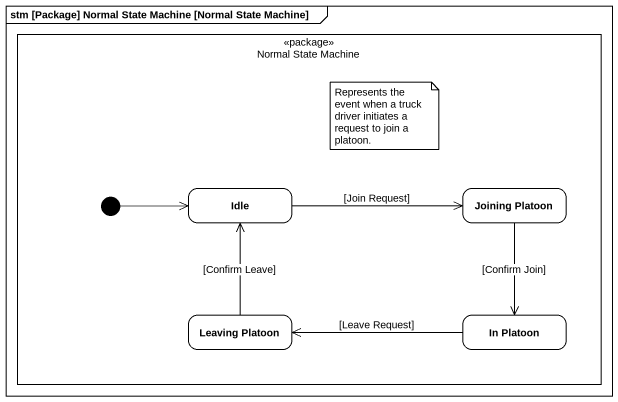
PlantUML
@startuml
mainframe stm [Package] Normal State Machine [Normal State Machine]
hide empty description
state "Normal State Machine" as Normal_State_Machine <<package>> {
  state Idle
  state "Joining Platoon" as Joining_Platoon
  state "Leaving Platoon" as Leaving_Platoon
  state "In Platoon" as In_Platoon
  [*] -right-> Idle
}
Idle -right-> Joining_Platoon : [Join Request]
Joining_Platoon --> In_Platoon : [Confirm Join]
Leaving_Platoon -up-> Idle : [Confirm Leave]
In_Platoon -left-> Leaving_Platoon : [Leave Request]
note as N1
  Represents the event when a truck driver initiates a request to join a platoon.
end note
@enduml
